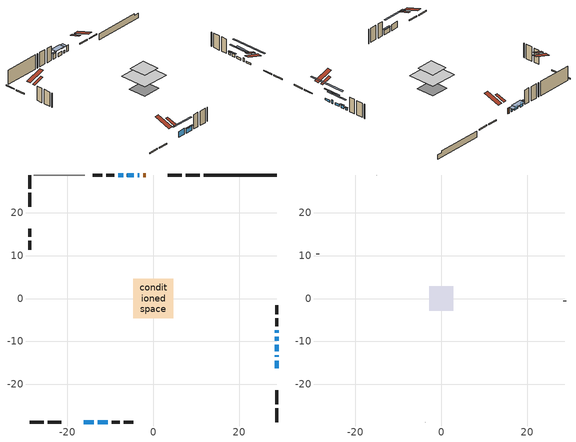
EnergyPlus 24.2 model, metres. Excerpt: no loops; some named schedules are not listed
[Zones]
conditioned space
 floor outside (Floor1 construction): -0.99,-0.99 -0.99,0.99 0.99,0.99 0.99,-0.99 z0.27
 floor adiabatic (AdiabaticFloorConstruction): -4.61,-4.61 -4.61,4.61 4.61,4.61 4.61,-4.61 z2.71
 floor foundation (Slab1 construction): -3.04,-3.04 -3.04,3.04 3.04,3.04 3.04,-3.04 z-1.83
 wall outside (RimJoist1 construction): 10.81,28.74 7.55,28.74 / -28.74,-28.74 -25.49,-28.74 / -28.74,28.74 -28.74,25.49 / 28.74,-28.74 28.74,-25.49 z0.27:0.57
 wall outside (RimJoist2 construction): 6.62,28.74 3.43,28.74 / -24.56,-28.74 -21.37,-28.74 / -28.74,24.56 -28.74,21.37 / 28.74,-24.56 28.74,-21.37 z0.27:0.57
 wall outside (AdiabaticWallConstruction 1): -1.71,28.74 -2.37,28.74 z0.27:2.3
 wall outside (AdiabaticWallConstruction): -3.3,28.74 -3.66,28.74 z0.27:1.19; 28.74,-16.23 28.74,-14.5 z0.27:0.86; 28.74,-13.57 28.74,-13.19 z0.27:1.41; 28.74,-12.26 28.74,-10.74 z0.27:0.98; -4.58,28.74 -6.11,28.74 z0.27:1.44; -16.23,-28.74 -13.81,-28.74 z0.27:2.3; 28.74,-9.81 28.74,-8.92 z0.27:1.24; 28.74,-7.99 28.74,-7.38 z0.27:1.09; -7.04,28.74 -8.17,28.74 z0.27:1.96; -12.88,-28.74 -10.54,-28.74 z0.27:1.79
 wall outside (Wall1 construction): -9.1,28.74 -10.9,28.74 / -9.62,-28.74 -7.82,-28.74 / -28.74,16.23 -28.74,14.43 / 28.74,-6.45 28.74,-4.65 z0.27:5.15
 wall outside (Wall2 construction): -11.83,28.74 -14.03,28.74 / -6.89,-28.74 -4.69,-28.74 / -28.74,13.5 -28.74,11.3 / 28.74,-3.72 28.74,-1.52 z0.27:5.15
 wall foundation (FoundationWall1 construction): 11.74,28.74,-1.83 11.74,28.74,0.27 27.04,28.74,0.27 27.04,28.74,-0.32 28.74,28.74,-0.32 28.74,28.74,-1.83
 wall adiabatic (Wall4 construction): -15.98,28.74 -27.81,28.74 z0.27:5.15
 window (WindowConstruction 8): -3.3,28.74 -3.66,28.74 z0.27:1.18
 window (WindowConstruction 9): 28.74,-16.23 28.74,-14.5 z0.27:0.86
 window (WindowConstruction): 28.74,-13.57 28.74,-13.19 z0.27:1.41
 window (WindowConstruction 1): 28.74,-12.26 28.74,-10.74 z0.27:0.98
 window (WindowConstruction 2): -4.58,28.74 -6.11,28.74 z0.27:1.44
 window (WindowConstruction 3): -16.23,-28.74 -13.81,-28.74 z0.27:2.3
 window (WindowConstruction 4): 28.74,-9.81 28.74,-8.92 z0.27:1.24
 window (WindowConstruction 5): 28.74,-7.99 28.74,-7.38 z0.27:1.08
 window (WindowConstruction 6): -7.04,28.74 -8.17,28.74 z0.27:1.96
 window (WindowConstruction 7): -12.88,-28.74 -10.55,-28.74 z0.27:1.79
 door (Door): -1.71,28.74 -2.37,28.74 z0.27:2.3
 ceiling adiabatic (AdiabaticFloorConstruction): 4.61,-4.61 4.61,4.61 -4.61,4.61 -4.61,-4.61 z2.71
 roof outside (Roof2 construction): -0.78,28.74,5.15 -0.78,25.35,6.28 0.11,25.35,6.28 0.11,28.74,5.15; -17.16,-28.74,5.15 -17.16,-25.35,6.28 -18.05,-25.35,6.28 -18.05,-28.74,5.15; -28.74,17.16,5.15 -25.35,17.16,6.28 -25.35,18.05,6.28 -28.74,18.05,5.15; 28.74,-17.16,5.15 25.35,-17.16,6.28 25.35,-18.05,6.28 28.74,-18.05,5.15
attic - vented
 floor to conditioned space (Floor2 construction Reversed): -2.84,-2.84 -2.84,2.84 2.84,2.84 2.84,-2.84 z5.15
 wall outside (Wall3 construction): -14.96,28.74 -15.05,28.74 / -3.76,-28.74 -3.67,-28.74 / -28.74,10.37 -28.74,10.28 / 28.74,-0.59 28.74,-0.51 z0.27:5.15
 roof outside (Roof1 construction): 1.04,28.74,5.15 1.04,23.21,6.99 2.5,23.21,6.99 2.5,28.74,5.15; -18.98,-28.74,5.15 -18.98,-23.21,6.99 -20.44,-23.21,6.99 -20.44,-28.74,5.15; -28.74,18.98,5.15 -23.21,18.98,6.99 -23.21,20.44,6.99 -28.74,20.44,5.15; 28.74,-18.98,5.15 23.21,-18.98,6.99 23.21,-20.44,6.99 28.74,-20.44,5.15
shading: -4.73,28.74 -2.23,28.74 -2.23,30.42 -4.73,30.42 z2.25; 28.74,-9.12 28.74,-21.61 29.15,-21.61 29.15,-9.12 z6.23; 28.74,-10.4 28.74,-16.36 29.15,-16.36 29.15,-10.4 z4.2; 28.74,-7.95 28.74,-15.05 29.15,-15.05 29.15,-7.95 z3.77; -7.18,28.74 -3.51,28.74 -3.51,30.42 -7.18,30.42 z2.51; -11.02,-28.74 -19.02,-28.74 -19.02,-29.15 -11.02,-29.15 z5.09; 28.74,-8.72 28.74,-10.01 29.15,-10.01 29.15,-8.72 z1.44; 28.74,-7.18 28.74,-8.19 29.15,-8.19 29.15,-7.18 z1.29; -8.37,28.74 -6.84,28.74 -6.84,29.15 -8.37,29.15 z2.16; -10.34,-28.74 -13.08,-28.74 -13.08,-29.15 -10.34,-29.15 z2
[Building]
Building 1: Terrain=Suburbs
[Site:Location]
Toronto Intl AP_ON: Latitude {deg}=43.68; Longitude {deg}=-79.63; Time Zone {hr}=-5; Elevation {m}=173; Keep Site Location Information=Yes
[Site:GroundTemperature:Shallow]
4.59119, 2.66285, 2.50842, 3.42352, 7.09712, 10.7536, 13.9236, 15.9317, 16.1023, 14.4691, 11.3799, 7.83558
[Site:WaterMainsTemperature]
Calculation Method=Schedule; Temperature Schedule=mains temperature schedule
[Material] Roughness=Rough; Thermal Absorptance=0.9
Name | Thickness {m} | Conductivity {W/m-K} | Density {kg/m3} | Specific Heat {J/kg-K} | Solar Absorptance | Visible Absorptance
asphalt or fiberglass shingles | 0.00635 | 0.162714 | 1121.4 | 1465.45 | 0.4 | 0.4
ceiling stud and cavity | 0.1397 | 0.079977 | 65.682 | 1177.47 | 0.7 | 0.7
concrete 4.0 in. | 0.1016 | 1.803125 | 2242.8 | 837.4 | 0.7 | 0.7
concrete 8.0 in. | 0.2032 | 1.803125 | 2242.8 | 837.4 | 0.7 | 0.7
door material | 0.04445 | 0.053851 | 512.64 | 1214.23 | 0.7 | 0.7
floor covering | 0.0127 | 9.015625 | 54.468 | 1339.84 | 0.6 | 0.6
floor covering 1 | 0.0127 | 0.0433444 | 54.468 | 1339.84 | 0.6 | 0.6
floor rigid ins; wall rigid ins | 0.512978 | 0.029427 | 32.04 | 1214.23 | 0.7 | 0.7
floor stud and cavity | 0.0889 | 0.223891 | 50.32683 | 1063.81 | 0.7 | 0.7
floor stud and cavity 1 | 0.1397 | 1.75129 | 37.0049 | 1207.88 | 0.7 | 0.7
furniture material conditioned space 1 | 0.1524 | 0.115458 | 640.8 | 1214.23 | 0.6 | 0.6
gypsum board | 0.0127 | 0.160291 | 801 | 837.4 | 0.6 | 0.6
gypsum board 1 | 0.0127 | 0.160291 | 801 | 837.4 | 0.7 | 0.7
osb sheathing 0.5 in. | 0.0127 | 0.115458 | 512.64 | 1214.23 | 0.7 | 0.7
osb sheathing 0.5 in. 1 | 0.0127 | 0.115458 | 512.64 | 1214.23 | 0.4 | 0.4
osb sheathing 0.75 in. | 0.01905 | 0.115458 | 512.64 | 1214.23 | 0.7 | 0.7
rim joist stud and cavity | 0.0508 | 0.153904 | 50.32683 | 1063.81 | 0.6 | 0.6
rim joist stud and cavity 1 | 0.0508 | 0.107068 | 50.32683 | 1063.81 | 0.6 | 0.6
roof stud and cavity | 0.2032 | 0.117781 | 78.34581 | 1123.46 | 0.7 | 0.7
wall stud and cavity | 0.1397 | 0.0834262 | 139.0536 | 1170.24 | 0.7 | 0.7
wall stud and cavity 1 | 0.1397 | 0.0908802 | 139.0536 | 1170.24 | 0.7 | 0.7
wall stud and cavity 2 | 0.0889 | 6.1454 | 50.32683 | 1063.81 | 0.6 | 0.6
wall stud and cavity 3 | 0.1397 | 0.0821695 | 139.0536 | 1170.24 | 0.7 | 0.7
wall stud and cavity 4 | 0.0889 | 0.380278 | 52.3479 | 1209.89 | 0.7 | 0.7
wall stud and cavity 5 | 0.0889 | 0.391764 | 83.0341 | 1211.67 | 0.7 | 0.7
wood siding | 0.0254 | 0.102417 | 544.68 | 1172.36 | 0.4 | 0.4
wood siding 1 | 0.00254 | 0.102417 | 544.68 | 1172.36 | 0.4 | 0.4
wood siding 2; wood siding 3; wood siding 4 | 0.0254 | 0.102417 | 544.68 | 1172.36 | 0.7 | 0.7
[WindowMaterial:SimpleGlazingSystem]
Name | U-Factor {W/m2-K} | Solar Heat Gain Coefficient
WindowMaterial | 2.65901 | 0.53
WindowMaterial 1 | 2.492642 | 0.6
WindowMaterial 2 | 2.42337 | 0.63
WindowMaterial 3 | 2.11449 | 0.63
WindowMaterial 4 | 2.49946 | 0.6
WindowMaterial 5 | 2.574973 | 0.56
WindowMaterial 6 | 2.4194 | 0.63
WindowMaterial 7 | 1.359881 | 0.33
WindowMaterial 8 | 1.632425 | 0.26
WindowMaterial 9 | 2.98492 | 0.6
[Construction]
AdiabaticFloorConstruction: floor stud and cavity 1, floor rigid ins, osb sheathing 0.75 in., floor covering 1
AdiabaticWallConstruction: wood siding 3, wall rigid ins, wall stud and cavity 4, gypsum board
AdiabaticWallConstruction 1: wood siding 4, wall rigid ins, wall stud and cavity 4, gypsum board
Door: door material
Floor1 construction: floor stud and cavity, floor covering
Floor2 construction Reversed: gypsum board, ceiling stud and cavity
FoundationWall1 construction: concrete 8.0 in., gypsum board 1
furniture construction conditioned space 1: furniture material conditioned space 1
PartitionWallConstruction: gypsum board, wall stud and cavity 5, gypsum board
RimJoist1 construction: wood siding 2, rim joist stud and cavity
RimJoist2 construction: wood siding 2, rim joist stud and cavity 1
Roof1 construction: asphalt or fiberglass shingles
Roof2 construction: asphalt or fiberglass shingles, osb sheathing 0.75 in., roof stud and cavity, gypsum board
Slab1 construction: concrete 4.0 in.
Wall1 construction: wood siding, osb sheathing 0.5 in., wall stud and cavity, gypsum board
Wall2 construction: wood siding, osb sheathing 0.5 in., wall stud and cavity 1, gypsum board
Wall3 construction: wood siding 1, wall stud and cavity 2
Wall4 construction: osb sheathing 0.5 in. 1, wall stud and cavity 3, gypsum board
WindowConstruction: WindowMaterial
WindowConstruction 1: WindowMaterial 1
WindowConstruction 2: WindowMaterial 2
WindowConstruction 3: WindowMaterial 3
WindowConstruction 4: WindowMaterial 4
WindowConstruction 5: WindowMaterial 5
WindowConstruction 6: WindowMaterial 6
WindowConstruction 7: WindowMaterial 7
WindowConstruction 8: WindowMaterial 8
WindowConstruction 9: WindowMaterial 9
[Zone] Multiplier=1; Part of Total Floor Area=Yes
Name | Volume {m3}
attic - vented | 9.67503
conditioned space | 318.3
[Space]
Name | Zone | Volume {m3}
attic - vented 1 | attic - vented | 9.67503
conditioned space 1 | conditioned space | 318.3
[ZoneInfiltration:EffectiveLeakageArea]
infil attic - vented 1: Zone or Space=attic - vented 1; Schedule=Always On Discrete; Effective Air Leakage Area {cm2}=1336.55; Stack Coefficient=0.000467435; Wind Coefficient=1.46077e-05
[ZoneMixing]
whole house fan mix: Zone or Space=attic - vented; Schedule=Always On Continuous; Design Flow Rate Calculation Method=Flow/Zone; Design Flow Rate {m3/s}=0; Source Zone or Space=conditioned space
[SurfaceProperty:ExposedFoundationPerimeter]
Slab1: Exposed Perimeter Calculation Method=TotalExposedPerimeter; Total Exposed Perimeter {m}=17.008
[InternalMass] Zone or ZoneList=conditioned space; Space or SpaceList=conditioned space 1
Name | Construction | Surface Area {m2}
furniture mass conditioned space 1 | furniture construction conditioned space 1 | 50.3799
partition wall mass | PartitionWallConstruction | 125.95
[Lights]
interior lighting: Zone or ZoneList or Space or SpaceList=conditioned space 1; Schedule=interior lighting schedule; Design Level Calculation Method=LightingLevel; Lighting Level {W}=343.2; Return Air Fraction=0; Fraction Radiant=0.6; Fraction Visible=0.2; Fraction Replaceable=1
[People]
occupants: Zone or ZoneList or Space or SpaceList=conditioned space 1; Number of People Schedule=occupants schedule; Number of People Calculation Method=People; Number of People=3; Fraction Radiant=0.314171; Sensible Heat Fraction=0.56303; Activity Level Schedule=occupants activity schedule; Carbon Dioxide Generation Rate {m3/s-W}=0; Enable ASHRAE 55 Comfort Warnings=No; Mean Radiant Temperature Calculation Type=EnclosureAveraged
[ElectricEquipment] Zone or ZoneList or Space or SpaceList=conditioned space 1; Design Level Calculation Method=EquipmentLevel
Name | Schedule | Design Level {W} | Fraction Latent | Fraction Radiant | Fraction Lost
clothes dryer | clothes dryer schedule | 140.772 | 0.015 | 0.081 | 0.85
clothes washer | clothes washer schedule | 32.1985 | 0.03 | 0.162 | 0.7
cooking range | cooking range schedule | 208.969 | 0.08 | 0.432 | 0.2
dishwasher | dishwasher schedule | 66.8632 | 0.3 | 0.18 | 0.4
fridge | fridge schedule | 72.9452 | 0 | 0.6 | 0
mech vent bath fan 0 | mech vent bath fan 0 schedule | 50.2 | 0 | 0 | 1
mech vent bath fan 1 | mech vent bath fan 1 schedule | 50.2 | 0 | 0 | 1
mech vent house fan | mech vent house fan schedule | 0 | 0 | 0 | 1
mech vent house fan cfis | mech vent house fan cfis schedule | 0 | 0 | 0 | 0
mech vent range fan 0 | mech vent range fan 0 schedule | 57 | 0 | 0 | 1
misc plug loads | misc plug loads schedule | 494.7 | 0.045 | 0.513 | 0.1
whole house fan | Always On Discrete | 0 | 0 | 0 | 1
[OtherEquipment] Zone or ZoneList or Space or SpaceList=conditioned space 1; Design Level Calculation Method=EquipmentLevel
Name | Fuel Type | Schedule | Design Level {W} | Fraction Latent | Fraction Radiant | Fraction Lost
clothes dryer 1 | Electricity | clothes dryer schedule | 0 | 0.015 | 0.081 | 0.85
cooking range 1 | Electricity | cooking range schedule | 0 | 0.08 | 0.432 | 0.2
general water use latent | None | general water use schedule | 59.3978 | 1 | 0 | 0
general water use sensible | None | general water use schedule | -58.539 | 0 | 0.6 | 0
mech vent house fan latent load | None | Always On Discrete | 0 | 1 | 0 | 0
mech vent house fan sensible load | None | Always On Discrete | 0 | 0 | 0 | 0
water heater energy adjustment1 | NaturalGas | Always On Discrete | 0.01 | 0 | 0 | 1
[ZoneInfiltration:DesignFlowRate] Zone or ZoneList or Space or SpaceList=conditioned space 1; Schedule=Always On Discrete; Design Flow Rate Calculation Method=Flow/Zone; Design Flow Rate {m3/s}=0
infil flow; natural vent flow; whole house fan flow
[Foundation:Kiva]
Foundation Kiva 1: Initial Indoor Air Temperature {C}=18; Wall Height Above Grade {m}=0.270022; Wall Depth Below Slab {m}=0.2032
[Foundation:Kiva:Settings]
Soil Conductivity {W/m-K}=0.849921; Soil Density {kg/m3}=1842.3; Soil Specific Heat {J/kg-K}=418.7; Ground Solar Absorptivity=0.9; Ground Thermal Absorptivity=0.9; Ground Surface Roughness {m}=0.03; Far-Field Width {m}=40; Deep-Ground Boundary Condition=ZeroFlux; Deep-Ground Depth {m}=40; Minimum Cell Dimension {m}=0.2; Maximum Cell Growth Coefficient=3; Simulation Timestep=Timestep
[Exterior:Lights]
exterior lighting: Schedule=exterior lighting schedule; Design Level {W}=75.6
[Schedule:Constant]
Name | Hourly Value
Always On Continuous; mech vent house fan schedule; mech vent house fan cfis schedule; Always On Discrete | 1
occupants activity schedule | 117.228
fridge schedule | 0
[Schedule:Week:Daily]
interior lighting schedule Week Rule - Jan1-Jan27: interior lighting schedule day, interior lighting schedule day, interior lighting schedule day, interior lighting schedule day, interior lighting schedule day, interior lighting schedule day, interior lighting schedule day, interior lighting schedule default day, interior lighting schedule default day, interior lighting schedule default day, interior lighting schedule default day, interior lighting schedule default day
interior lighting schedule Week Rule - Jan28-Feb3: interior lighting schedule day, interior lighting schedule day, interior lighting schedule day, interior lighting schedule day, interior lighting schedule day 1, interior lighting schedule day 1, interior lighting schedule day 1, interior lighting schedule default day, interior lighting schedule default day, interior lighting schedule default day, interior lighting schedule default day, interior lighting schedule default day
interior lighting schedule Week Rule - Feb4-Feb24: interior lighting schedule day 1, interior lighting schedule day 1, interior lighting schedule day 1, interior lighting schedule day 1, interior lighting schedule day 1, interior lighting schedule day 1, interior lighting schedule day 1, interior lighting schedule default day, interior lighting schedule default day, interior lighting schedule default day, interior lighting schedule default day, interior lighting schedule default day
interior lighting schedule Week Rule - Feb25-Mar3: interior lighting schedule day 1, interior lighting schedule day 1, interior lighting schedule day 1, interior lighting schedule day 1, interior lighting schedule day 2, interior lighting schedule day 2, interior lighting schedule day 2, interior lighting schedule default day, interior lighting schedule default day, interior lighting schedule default day, interior lighting schedule default day, interior lighting schedule default day
interior lighting schedule Week Rule - Mar4-Mar31: interior lighting schedule day 2, interior lighting schedule day 2, interior lighting schedule day 2, interior lighting schedule day 2, interior lighting schedule day 2, interior lighting schedule day 2, interior lighting schedule day 2, interior lighting schedule default day, interior lighting schedule default day, interior lighting schedule default day, interior lighting schedule default day, interior lighting schedule default day
interior lighting schedule Week Rule - Apr1-Apr28: interior lighting schedule day 3, interior lighting schedule day 3, interior lighting schedule day 3, interior lighting schedule day 3, interior lighting schedule day 3, interior lighting schedule day 3, interior lighting schedule day 3, interior lighting schedule default day, interior lighting schedule default day, interior lighting schedule default day, interior lighting schedule default day, interior lighting schedule default day
interior lighting schedule Week Rule - Apr29-May5: interior lighting schedule day 3, interior lighting schedule day 3, interior lighting schedule day 4, interior lighting schedule day 4, interior lighting schedule day 4, interior lighting schedule day 4, interior lighting schedule day 4, interior lighting schedule default day, interior lighting schedule default day, interior lighting schedule default day, interior lighting schedule default day, interior lighting schedule default day
interior lighting schedule Week Rule - May6-May26: interior lighting schedule day 4, interior lighting schedule day 4, interior lighting schedule day 4, interior lighting schedule day 4, interior lighting schedule day 4, interior lighting schedule day 4, interior lighting schedule day 4, interior lighting schedule default day, interior lighting schedule default day, interior lighting schedule default day, interior lighting schedule default day, interior lighting schedule default day
interior lighting schedule Week Rule - May27-Jun2: interior lighting schedule day 4, interior lighting schedule day 4, interior lighting schedule day 4, interior lighting schedule day 4, interior lighting schedule day 4, interior lighting schedule day 5, interior lighting schedule day 5, interior lighting schedule default day, interior lighting schedule default day, interior lighting schedule default day, interior lighting schedule default day, interior lighting schedule default day
interior lighting schedule Week Rule - Jun3-Jun30: interior lighting schedule day 5, interior lighting schedule day 5, interior lighting schedule day 5, interior lighting schedule day 5, interior lighting schedule day 5, interior lighting schedule day 5, interior lighting schedule day 5, interior lighting schedule default day, interior lighting schedule default day, interior lighting schedule default day, interior lighting schedule default day, interior lighting schedule default day
interior lighting schedule Week Rule - Jul1-Jul28: interior lighting schedule day 6, interior lighting schedule day 6, interior lighting schedule day 6, interior lighting schedule day 6, interior lighting schedule day 6, interior lighting schedule day 6, interior lighting schedule day 6, interior lighting schedule default day, interior lighting schedule default day, interior lighting schedule default day, interior lighting schedule default day, interior lighting schedule default day
interior lighting schedule Week Rule - Jul29-Aug4: interior lighting schedule day 6, interior lighting schedule day 6, interior lighting schedule day 6, interior lighting schedule day 7, interior lighting schedule day 7, interior lighting schedule day 7, interior lighting schedule day 7, interior lighting schedule default day, interior lighting schedule default day, interior lighting schedule default day, interior lighting schedule default day, interior lighting schedule default day
interior lighting schedule Week Rule - Aug5-Aug25: interior lighting schedule day 7, interior lighting schedule day 7, interior lighting schedule day 7, interior lighting schedule day 7, interior lighting schedule day 7, interior lighting schedule day 7, interior lighting schedule day 7, interior lighting schedule default day, interior lighting schedule default day, interior lighting schedule default day, interior lighting schedule default day, interior lighting schedule default day
interior lighting schedule Week Rule - Aug26-Sep1: interior lighting schedule day 7, interior lighting schedule day 7, interior lighting schedule day 7, interior lighting schedule day 7, interior lighting schedule day 7, interior lighting schedule day 7, interior lighting schedule day 8, interior lighting schedule default day, interior lighting schedule default day, interior lighting schedule default day, interior lighting schedule default day, interior lighting schedule default day
interior lighting schedule Week Rule - Sep2-Sep29: interior lighting schedule day 8, interior lighting schedule day 8, interior lighting schedule day 8, interior lighting schedule day 8, interior lighting schedule day 8, interior lighting schedule day 8, interior lighting schedule day 8, interior lighting schedule default day, interior lighting schedule default day, interior lighting schedule default day, interior lighting schedule default day, interior lighting schedule default day
interior lighting schedule Week Rule - Sep30-Oct6: interior lighting schedule day 8, interior lighting schedule day 9, interior lighting schedule day 9, interior lighting schedule day 9, interior lighting schedule day 9, interior lighting schedule day 9, interior lighting schedule day 9, interior lighting schedule default day, interior lighting schedule default day, interior lighting schedule default day, interior lighting schedule default day, interior lighting schedule default day
interior lighting schedule Week Rule - Oct7-Oct27: interior lighting schedule day 9, interior lighting schedule day 9, interior lighting schedule day 9, interior lighting schedule day 9, interior lighting schedule day 9, interior lighting schedule day 9, interior lighting schedule day 9, interior lighting schedule default day, interior lighting schedule default day, interior lighting schedule default day, interior lighting schedule default day, interior lighting schedule default day
interior lighting schedule Week Rule - Oct28-Nov3: interior lighting schedule day 9, interior lighting schedule day 9, interior lighting schedule day 9, interior lighting schedule day 9, interior lighting schedule day 10, interior lighting schedule day 10, interior lighting schedule day 10, interior lighting schedule default day, interior lighting schedule default day, interior lighting schedule default day, interior lighting schedule default day, interior lighting schedule default day
interior lighting schedule Week Rule - Nov4-Nov24: interior lighting schedule day 10, interior lighting schedule day 10, interior lighting schedule day 10, interior lighting schedule day 10, interior lighting schedule day 10, interior lighting schedule day 10, interior lighting schedule day 10, interior lighting schedule default day, interior lighting schedule default day, interior lighting schedule default day, interior lighting schedule default day, interior lighting schedule default day
interior lighting schedule Week Rule - Nov25-Dec1: interior lighting schedule day 10, interior lighting schedule day 10, interior lighting schedule day 10, interior lighting schedule day 10, interior lighting schedule day 10, interior lighting schedule day 10, interior lighting schedule day 11, interior lighting schedule default day, interior lighting schedule default day, interior lighting schedule default day, interior lighting schedule default day, interior lighting schedule default day
interior lighting schedule Week Rule - Dec2-Dec31: interior lighting schedule day 11, interior lighting schedule day 11, interior lighting schedule day 11, interior lighting schedule day 11, interior lighting schedule day 11, interior lighting schedule day 11, interior lighting schedule day 11, interior lighting schedule default day, interior lighting schedule default day, interior lighting schedule default day, interior lighting schedule default day, interior lighting schedule default day
occupants schedule Week Rule - Jan1-Dec31: occupants schedule day, occupants schedule day, occupants schedule day, occupants schedule day, occupants schedule day, occupants schedule day, occupants schedule day, occupants schedule default day, occupants schedule default day, occupants schedule default day, occupants schedule default day, occupants schedule default day
clothes dryer schedule Week Rule - Jan1-Dec31: clothes dryer schedule day, clothes dryer schedule day, clothes dryer schedule day, clothes dryer schedule day, clothes dryer schedule day, clothes dryer schedule day, clothes dryer schedule day, clothes dryer schedule default day, clothes dryer schedule default day, clothes dryer schedule default day, clothes dryer schedule default day, clothes dryer schedule default day
clothes washer schedule Week Rule - Jan1-Dec31: clothes washer schedule day, clothes washer schedule day, clothes washer schedule day, clothes washer schedule day, clothes washer schedule day, clothes washer schedule day, clothes washer schedule day, clothes washer schedule default day, clothes washer schedule default day, clothes washer schedule default day, clothes washer schedule default day, clothes washer schedule default day
cooking range schedule Week Rule - Jan1-Dec31: cooking range schedule day, cooking range schedule day, cooking range schedule day, cooking range schedule day, cooking range schedule day, cooking range schedule day, cooking range schedule day, cooking range schedule default day, cooking range schedule default day, cooking range schedule default day, cooking range schedule default day, cooking range schedule default day
dishwasher schedule Week Rule - Jan1-Dec31: dishwasher schedule day, dishwasher schedule day, dishwasher schedule day, dishwasher schedule day, dishwasher schedule day, dishwasher schedule day, dishwasher schedule day, dishwasher schedule default day, dishwasher schedule default day, dishwasher schedule default day, dishwasher schedule default day, dishwasher schedule default day
mech vent bath fan 0 schedule Week Rule - Jan1-Dec31: mech vent bath fan 0 schedule day, mech vent bath fan 0 schedule day, mech vent bath fan 0 schedule day, mech vent bath fan 0 schedule day, mech vent bath fan 0 schedule day, mech vent bath fan 0 schedule day, mech vent bath fan 0 schedule day, mech vent bath fan 0 schedule default day, mech vent bath fan 0 schedule default day, mech vent bath fan 0 schedule default day, mech vent bath fan 0 schedule default day, mech vent bath fan 0 schedule default day
mech vent bath fan 1 schedule Week Rule - Jan1-Dec31: mech vent bath fan 1 schedule day, mech vent bath fan 1 schedule day, mech vent bath fan 1 schedule day, mech vent bath fan 1 schedule day, mech vent bath fan 1 schedule day, mech vent bath fan 1 schedule day, mech vent bath fan 1 schedule day, mech vent bath fan 1 schedule default day, mech vent bath fan 1 schedule default day, mech vent bath fan 1 schedule default day, mech vent bath fan 1 schedule default day, mech vent bath fan 1 schedule default day
mech vent range fan 0 schedule Week Rule - Jan1-Dec31: mech vent range fan 0 schedule day, mech vent range fan 0 schedule day, mech vent range fan 0 schedule day, mech vent range fan 0 schedule day, mech vent range fan 0 schedule day, mech vent range fan 0 schedule day, mech vent range fan 0 schedule day, mech vent range fan 0 schedule default day, mech vent range fan 0 schedule default day, mech vent range fan 0 schedule default day, mech vent range fan 0 schedule default day, mech vent range fan 0 schedule default day
misc plug loads schedule Week Rule - Jan1-Dec31: misc plug loads schedule day, misc plug loads schedule day, misc plug loads schedule day, misc plug loads schedule day, misc plug loads schedule day, misc plug loads schedule day, misc plug loads schedule day, misc plug loads schedule default day, misc plug loads schedule default day, misc plug loads schedule default day, misc plug loads schedule default day, misc plug loads schedule default day
general water use schedule Week Rule - Jan1-Dec31: general water use schedule day, general water use schedule day, general water use schedule day, general water use schedule day, general water use schedule day, general water use schedule day, general water use schedule day, general water use schedule default day, general water use schedule default day, general water use schedule default day, general water use schedule default day, general water use schedule default day
exterior lighting schedule Week Rule - Jan1-Jan27: exterior lighting schedule day, exterior lighting schedule day, exterior lighting schedule day, exterior lighting schedule day, exterior lighting schedule day, exterior lighting schedule day, exterior lighting schedule day, exterior lighting schedule default day, exterior lighting schedule default day, exterior lighting schedule default day, exterior lighting schedule default day, exterior lighting schedule default day
exterior lighting schedule Week Rule - Jan28-Feb3: exterior lighting schedule day, exterior lighting schedule day, exterior lighting schedule day, exterior lighting schedule day, exterior lighting schedule day 1, exterior lighting schedule day 1, exterior lighting schedule day 1, exterior lighting schedule default day, exterior lighting schedule default day, exterior lighting schedule default day, exterior lighting schedule default day, exterior lighting schedule default day
exterior lighting schedule Week Rule - Feb4-Feb24: exterior lighting schedule day 1, exterior lighting schedule day 1, exterior lighting schedule day 1, exterior lighting schedule day 1, exterior lighting schedule day 1, exterior lighting schedule day 1, exterior lighting schedule day 1, exterior lighting schedule default day, exterior lighting schedule default day, exterior lighting schedule default day, exterior lighting schedule default day, exterior lighting schedule default day
exterior lighting schedule Week Rule - Feb25-Mar3: exterior lighting schedule day 1, exterior lighting schedule day 1, exterior lighting schedule day 1, exterior lighting schedule day 1, exterior lighting schedule day 2, exterior lighting schedule day 2, exterior lighting schedule day 2, exterior lighting schedule default day, exterior lighting schedule default day, exterior lighting schedule default day, exterior lighting schedule default day, exterior lighting schedule default day
exterior lighting schedule Week Rule - Mar4-Mar31: exterior lighting schedule day 2, exterior lighting schedule day 2, exterior lighting schedule day 2, exterior lighting schedule day 2, exterior lighting schedule day 2, exterior lighting schedule day 2, exterior lighting schedule day 2, exterior lighting schedule default day, exterior lighting schedule default day, exterior lighting schedule default day, exterior lighting schedule default day, exterior lighting schedule default day
exterior lighting schedule Week Rule - Apr1-Apr28: exterior lighting schedule day 3, exterior lighting schedule day 3, exterior lighting schedule day 3, exterior lighting schedule day 3, exterior lighting schedule day 3, exterior lighting schedule day 3, exterior lighting schedule day 3, exterior lighting schedule default day, exterior lighting schedule default day, exterior lighting schedule default day, exterior lighting schedule default day, exterior lighting schedule default day
exterior lighting schedule Week Rule - Apr29-May5: exterior lighting schedule day 3, exterior lighting schedule day 3, exterior lighting schedule day 4, exterior lighting schedule day 4, exterior lighting schedule day 4, exterior lighting schedule day 4, exterior lighting schedule day 4, exterior lighting schedule default day, exterior lighting schedule default day, exterior lighting schedule default day, exterior lighting schedule default day, exterior lighting schedule default day
exterior lighting schedule Week Rule - May6-May26: exterior lighting schedule day 4, exterior lighting schedule day 4, exterior lighting schedule day 4, exterior lighting schedule day 4, exterior lighting schedule day 4, exterior lighting schedule day 4, exterior lighting schedule day 4, exterior lighting schedule default day, exterior lighting schedule default day, exterior lighting schedule default day, exterior lighting schedule default day, exterior lighting schedule default day
exterior lighting schedule Week Rule - May27-Jun2: exterior lighting schedule day 4, exterior lighting schedule day 4, exterior lighting schedule day 4, exterior lighting schedule day 4, exterior lighting schedule day 4, exterior lighting schedule day 5, exterior lighting schedule day 5, exterior lighting schedule default day, exterior lighting schedule default day, exterior lighting schedule default day, exterior lighting schedule default day, exterior lighting schedule default day
exterior lighting schedule Week Rule - Jun3-Jun30: exterior lighting schedule day 5, exterior lighting schedule day 5, exterior lighting schedule day 5, exterior lighting schedule day 5, exterior lighting schedule day 5, exterior lighting schedule day 5, exterior lighting schedule day 5, exterior lighting schedule default day, exterior lighting schedule default day, exterior lighting schedule default day, exterior lighting schedule default day, exterior lighting schedule default day
exterior lighting schedule Week Rule - Jul1-Jul28: exterior lighting schedule day 6, exterior lighting schedule day 6, exterior lighting schedule day 6, exterior lighting schedule day 6, exterior lighting schedule day 6, exterior lighting schedule day 6, exterior lighting schedule day 6, exterior lighting schedule default day, exterior lighting schedule default day, exterior lighting schedule default day, exterior lighting schedule default day, exterior lighting schedule default day
exterior lighting schedule Week Rule - Jul29-Aug4: exterior lighting schedule day 6, exterior lighting schedule day 6, exterior lighting schedule day 6, exterior lighting schedule day 7, exterior lighting schedule day 7, exterior lighting schedule day 7, exterior lighting schedule day 7, exterior lighting schedule default day, exterior lighting schedule default day, exterior lighting schedule default day, exterior lighting schedule default day, exterior lighting schedule default day
exterior lighting schedule Week Rule - Aug5-Aug25: exterior lighting schedule day 7, exterior lighting schedule day 7, exterior lighting schedule day 7, exterior lighting schedule day 7, exterior lighting schedule day 7, exterior lighting schedule day 7, exterior lighting schedule day 7, exterior lighting schedule default day, exterior lighting schedule default day, exterior lighting schedule default day, exterior lighting schedule default day, exterior lighting schedule default day
exterior lighting schedule Week Rule - Aug26-Sep1: exterior lighting schedule day 7, exterior lighting schedule day 7, exterior lighting schedule day 7, exterior lighting schedule day 7, exterior lighting schedule day 7, exterior lighting schedule day 7, exterior lighting schedule day 8, exterior lighting schedule default day, exterior lighting schedule default day, exterior lighting schedule default day, exterior lighting schedule default day, exterior lighting schedule default day
exterior lighting schedule Week Rule - Sep2-Sep29: exterior lighting schedule day 8, exterior lighting schedule day 8, exterior lighting schedule day 8, exterior lighting schedule day 8, exterior lighting schedule day 8, exterior lighting schedule day 8, exterior lighting schedule day 8, exterior lighting schedule default day, exterior lighting schedule default day, exterior lighting schedule default day, exterior lighting schedule default day, exterior lighting schedule default day
exterior lighting schedule Week Rule - Sep30-Oct6: exterior lighting schedule day 8, exterior lighting schedule day 9, exterior lighting schedule day 9, exterior lighting schedule day 9, exterior lighting schedule day 9, exterior lighting schedule day 9, exterior lighting schedule day 9, exterior lighting schedule default day, exterior lighting schedule default day, exterior lighting schedule default day, exterior lighting schedule default day, exterior lighting schedule default day
[Schedule:Year]
interior lighting schedule: interior lighting schedule Week Rule - Jan1-Jan27, 1, 1, 1, 27, interior lighting schedule Week Rule - Jan28-Feb3, 1, 28, 2, 3, interior lighting schedule Week Rule - Feb4-Feb24, 2, 4, 2, 24, interior lighting schedule Week Rule - Feb25-Mar3, 2, 25, 3, 3, interior lighting schedule Week Rule - Mar4-Mar31, 3, 4, 3, 31, interior lighting schedule Week Rule - Apr1-Apr28, 4, 1, 4, 28, interior lighting schedule Week Rule - Apr29-May5, 4, 29, 5, 5, interior lighting schedule Week Rule - May6-May26, 5, 6, 5, 26, interior lighting schedule Week Rule - May27-Jun2, 5, 27, 6, 2, interior lighting schedule Week Rule - Jun3-Jun30, 6, 3, 6, 30, interior lighting schedule Week Rule - Jul1-Jul28, 7, 1, 7, 28, interior lighting schedule Week Rule - Jul29-Aug4, 7, 29, 8, 4, interior lighting schedule Week Rule - Aug5-Aug25, 8, 5, 8, 25, interior lighting schedule Week Rule - Aug26-Sep1, 8, 26, 9, 1, interior lighting schedule Week Rule - Sep2-Sep29, 9, 2, 9, 29, interior lighting schedule Week Rule - Sep30-Oct6, 9, 30, 10, 6, interior lighting schedule Week Rule - Oct7-Oct27, 10, 7, 10, 27, interior lighting schedule Week Rule - Oct28-Nov3, 10, 28, 11, 3, interior lighting schedule Week Rule - Nov4-Nov24, 11, 4, 11, 24, interior lighting schedule Week Rule - Nov25-Dec1, 11, 25, 12, 1, interior lighting schedule Week Rule - Dec2-Dec31, 12, 2, 12, 31
occupants schedule: occupants schedule Week Rule - Jan1-Dec31, 1, 1, 12, 31
clothes dryer schedule: clothes dryer schedule Week Rule - Jan1-Dec31, 1, 1, 12, 31
clothes washer schedule: clothes washer schedule Week Rule - Jan1-Dec31, 1, 1, 12, 31
cooking range schedule: cooking range schedule Week Rule - Jan1-Dec31, 1, 1, 12, 31
dishwasher schedule: dishwasher schedule Week Rule - Jan1-Dec31, 1, 1, 12, 31
mech vent bath fan 0 schedule: mech vent bath fan 0 schedule Week Rule - Jan1-Dec31, 1, 1, 12, 31
mech vent bath fan 1 schedule: mech vent bath fan 1 schedule Week Rule - Jan1-Dec31, 1, 1, 12, 31
mech vent range fan 0 schedule: mech vent range fan 0 schedule Week Rule - Jan1-Dec31, 1, 1, 12, 31
misc plug loads schedule: misc plug loads schedule Week Rule - Jan1-Dec31, 1, 1, 12, 31
general water use schedule: general water use schedule Week Rule - Jan1-Dec31, 1, 1, 12, 31
exterior lighting schedule: exterior lighting schedule Week Rule - Jan1-Jan27, 1, 1, 1, 27, exterior lighting schedule Week Rule - Jan28-Feb3, 1, 28, 2, 3, exterior lighting schedule Week Rule - Feb4-Feb24, 2, 4, 2, 24, exterior lighting schedule Week Rule - Feb25-Mar3, 2, 25, 3, 3, exterior lighting schedule Week Rule - Mar4-Mar31, 3, 4, 3, 31, exterior lighting schedule Week Rule - Apr1-Apr28, 4, 1, 4, 28, exterior lighting schedule Week Rule - Apr29-May5, 4, 29, 5, 5, exterior lighting schedule Week Rule - May6-May26, 5, 6, 5, 26, exterior lighting schedule Week Rule - May27-Jun2, 5, 27, 6, 2, exterior lighting schedule Week Rule - Jun3-Jun30, 6, 3, 6, 30, exterior lighting schedule Week Rule - Jul1-Jul28, 7, 1, 7, 28, exterior lighting schedule Week Rule - Jul29-Aug4, 7, 29, 8, 4, exterior lighting schedule Week Rule - Aug5-Aug25, 8, 5, 8, 25, exterior lighting schedule Week Rule - Aug26-Sep1, 8, 26, 9, 1, exterior lighting schedule Week Rule - Sep2-Sep29, 9, 2, 9, 29, exterior lighting schedule Week Rule - Sep30-Oct6, 9, 30, 10, 6, exterior lighting schedule Week Rule - Oct7-Oct27, 10, 7, 10, 27, exterior lighting schedule Week Rule - Oct28-Nov3, 10, 28, 11, 3, exterior lighting schedule Week Rule - Nov4-Nov24, 11, 4, 11, 24, exterior lighting schedule Week Rule - Nov25-Dec1, 11, 25, 12, 1, exterior lighting schedule Week Rule - Dec2-Dec31, 12, 2, 12, 31
[Schedule:Compact]
mains temperature schedule: Through: 01/01, For: AllDays, Until: 24:00, 8.43722, Through: 01/02, For: AllDays, Until: 24:00, 8.37111, Through: 01/03, For: AllDays, Until: 24:00, 8.30611, Through: 01/04, For: AllDays, Until: 24:00, 8.24222, Through: 01/05, For: AllDays, Until: 24:00, 8.17944, Through: 01/06, For: AllDays, Until: 24:00, 8.11833, Through: 01/07, For: AllDays, Until: 24:00, 8.05833, Through: 01/08, For: AllDays, Until: 24:00, 7.99944, Through: 01/09, For: AllDays, Until: 24:00, 7.94222, Through: 01/10, For: AllDays, Until: 24:00, 7.88611, Through: 01/11, For: AllDays, Until: 24:00, 7.83167, Through: 01/12, For: AllDays, Until: 24:00, 7.77833, Through: 01/13, For: AllDays, Until: 24:00, 7.72611, Through: 01/14, For: AllDays, Until: 24:00, 7.67556, Through: 01/15, For: AllDays, Until: 24:00, 7.62667, Through: 01/16, For: AllDays, Until: 24:00, 7.57889, Through: 01/17, For: AllDays, Until: 24:00, 7.53278, Through: 01/18, For: AllDays, Until: 24:00, 7.48778, Through: 01/19, For: AllDays, Until: 24:00, 7.44444, Through: 01/20, For: AllDays, Until: 24:00, 7.40278, Through: 01/21, For: AllDays, Until: 24:00, 7.36278, Through: 01/22, For: AllDays, Until: 24:00, 7.32389, Through: 01/23, For: AllDays, Until: 24:00, 7.28667, Through: 01/24, For: AllDays, Until: 24:00, 7.25056, Through: 01/25, For: AllDays, Until: 24:00, 7.21667, Through: 01/26, For: AllDays, Until: 24:00, 7.18389, Through: 01/27, For: AllDays, Until: 24:00, 7.15278, Through: 01/28, For: AllDays, Until: 24:00, 7.12333, Through: 01/29, For: AllDays, Until: 24:00, 7.09556, Through: 01/30, For: AllDays, Until: 24:00, 7.06944, Through: 01/31, For: AllDays, Until: 24:00, 7.04444, Through: 02/01, For: AllDays, Until: 24:00, 7.02167, Through: 02/02, For: AllDays, Until: 24:00, 7, Through: 02/03, For: AllDays, Until: 24:00, 6.98, Through: 02/04, For: AllDays, Until: 24:00, 6.96222, Through: 02/05, For: AllDays, Until: 24:00, 6.94556, Through: 02/06, For: AllDays, Until: 24:00, 6.93056, Through: 02/07, For: AllDays, Until: 24:00, 6.91722, Through: 02/08, For: AllDays, Until: 24:00, 6.90556, Through: 02/09, For: AllDays, Until: 24:00, 6.89556, Through: 02/10, For: AllDays, Until: 24:00, 6.88722, Through: 02/11, For: AllDays, Until: 24:00, 6.88056, Through: 02/12, For: AllDays, Until: 24:00, 6.875, Through: 02/13, For: AllDays, Until: 24:00, 6.87167, Through: 02/14, For: AllDays, Until: 24:00, 6.87, Through: 02/15, For: AllDays, Until: 24:00, 6.87, Through: 02/16, For: AllDays, Until: 24:00, 6.87167, Through: 02/17, For: AllDays, Until: 24:00, 6.875, Through: 02/18, For: AllDays, Until: 24:00, 6.88, Through: 02/19, For: AllDays, Until: 24:00, 6.88611, Through: 02/20, For: AllDays, Until: 24:00, 6.89444, Through: 02/21, For: AllDays, Until: 24:00, 6.90444, Through: 02/22, For: AllDays, Until: 24:00, 6.91611, Through: 02/23, For: AllDays, Until: 24:00, 6.92889, Through: 02/24, For: AllDays, Until: 24:00, 6.94389, Through: 02/25, For: AllDays, Until: 24:00, 6.96056, Through: 02/26, For: AllDays, Until: 24:00, 6.97833, Through: 02/27, For: AllDays, Until: 24:00, 6.99833, Through: 02/28, For: AllDays, Until: 24:00, 7.01944, Through: 03/01, For: AllDays, Until: 24:00, 7.04222, Through: 03/02, For: AllDays, Until: 24:00, 7.06667, Through: 03/03, For: AllDays, Until: 24:00, 7.09278, Through: 03/04, For: AllDays, Until: 24:00, 7.12056, Through: 03/05, For: AllDays, Until: 24:00, 7.15, Through: 03/06, For: AllDays, Until: 24:00, 7.18111, Through: 03/07, For: AllDays, Until: 24:00, 7.21333, Through: 03/08, For: AllDays, Until: 24:00, 7.24722, Through: 03/09, For: AllDays, Until: 24:00, 7.28278, Through: 03/10, For: AllDays, Until: 24:00, 7.32, Through: 03/11, For: AllDays, Until: 24:00, 7.35889, Through: 03/12, For: AllDays, Until: 24:00, 7.39889, Through: 03/13, For: AllDays, Until: 24:00, 7.44056, Through: 03/14, For: AllDays, Until: 24:00, 7.48389, Through: 03/15, For: AllDays, Until: 24:00, 7.52833, Through: 03/16, For: AllDays, Until: 24:00, 7.57444, Through: 03/17, For: AllDays, Until: 24:00, 7.62222, Through: 03/18, For: AllDays, Until: 24:00, 7.67111, Through: 03/19, For: AllDays, Until: 24:00, 7.72111, Through: 03/20, For: AllDays, Until: 24:00, 7.77333, Through: 03/21, For: AllDays, Until: 24:00, 7.82611, Through: 03/22, For: AllDays, Until: 24:00, 7.88111, Through: 03/23, For: AllDays, Until: 24:00, 7.93667, Through: 03/24, For: AllDays, Until: 24:00, 7.99389, Through: 03/25, For: AllDays, Until: 24:00, 8.05278, Through: 03/26, For: AllDays, Until: 24:00, 8.11278, Through: 03/27, For: AllDays, Until: 24:00, 8.17389, Through: 03/28, For: AllDays, Until: 24:00, 8.23611, Through: 03/29, For: AllDays, Until: 24:00, 8.3, Through: 03/30, For: AllDays, Until: 24:00, 8.365, Through: 03/31, For: AllDays, Until: 24:00, 8.43111, Through: 04/01, For: AllDays, Until: 24:00, 8.49833, Through: 04/02, For: AllDays, Until: 24:00, 8.56722, Through: 04/03, For: AllDays, Until: 24:00, 8.63667, Through: 04/04, For: AllDays, Until: 24:00, 8.70778, Through: 04/05, For: AllDays, Until: 24:00, 8.77944, Through: 04/06, For: AllDays, Until: 24:00, 8.85278, Through: 04/07, For: AllDays, Until: 24:00, 8.92667, Through: 04/08, For: AllDays, Until: 24:00, 9.00222, Through: 04/09, For: AllDays, Until: 24:00, 9.07833, Through: 04/10, For: AllDays, Until: 24:00, 9.15556, Through: 04/11, For: AllDays, Until: 24:00, 9.23389, Through: 04/12, For: AllDays, Until: 24:00, 9.31278, Through: 04/13, For: AllDays, Until: 24:00, 9.39278, Through: 04/14, For: AllDays, Until: 24:00, 9.47389, Through: 04/15, For: AllDays, Until: 24:00, 9.55611, Through: 04/16, For: AllDays, Until: 24:00, 9.63833, Through: 04/17, For: AllDays, Until: 24:00, 9.72222, Through: 04/18, For: AllDays, Until: 24:00, 9.80667, Through: 04/19, For: AllDays, Until: 24:00, 9.89167, Through: 04/20, For: AllDays, Until: 24:00, 9.97778, Through: 04/21, For: AllDays, Until: 24:00, 10.0644, Through: 04/22, For: AllDays, Until: 24:00, 10.1517, Through: 04/23, For: AllDays, Until: 24:00, 10.24, Through: 04/24, For: AllDays, Until: 24:00, 10.3289, Through: 04/25, For: AllDays, Until: 24:00, 10.4183, Through: 04/26, For: AllDays, Until: 24:00, 10.5083, Through: 04/27, For: AllDays, Until: 24:00, 10.5989, Through: 04/28, For: AllDays, Until: 24:00, 10.69, Through: 04/29, For: AllDays, Until: 24:00, 10.7817, Through: 04/30, For: AllDays, Until: 24:00, 10.8739, Through: 05/01, For: AllDays, Until: 24:00, 10.9667, Through: 05/02, For: AllDays, Until: 24:00, 11.0594, Through: 05/03, For: AllDays, Until: 24:00, 11.1533, Through: 05/04, For: AllDays, Until: 24:00, 11.2472, Through: 05/05, For: AllDays, Until: 24:00, 11.3411, Through: 05/06, For: AllDays, Until: 24:00, 11.4361, Through: 05/07, For: AllDays, Until: 24:00, 11.5306, Through: 05/08, For: AllDays, Until: 24:00, 11.6261, Through: 05/09, For: AllDays, Until: 24:00, 11.7217, Through: 05/10, For: AllDays, Until: 24:00, 11.8172, Through: 05/11, For: AllDays, Until: 24:00, 11.9128, Through: 05/12, For: AllDays, Until: 24:00, 12.0089, Through: 05/13, For: AllDays, Until: 24:00, 12.105, Through: 05/14, For: AllDays, Until: 24:00, 12.2017, Through: 05/15, For: AllDays, Until: 24:00, 12.2978, Through: 05/16, For: AllDays, Until: 24:00, 12.3944, Through: 05/17, For: AllDays, Until: 24:00, 12.4906, Through: 05/18, For: AllDays, Until: 24:00, 12.5872, Through: 05/19, For: AllDays, Until: 24:00, 12.6833, Through: 05/20, For: AllDays, Until: 24:00, 12.78, Through: 05/21, For: AllDays, Until: 24:00, 12.8761, Through: 05/22, For: AllDays, Until: 24:00, 12.9722, Through: 05/23, For: AllDays, Until: 24:00, 13.0683, Through: 05/24, For: AllDays, Until: 24:00, 13.1639, Through: 05/25, For: AllDays, Until: 24:00, 13.2594, Through: 05/26, For: AllDays, Until: 24:00, 13.355, Through: 05/27, For: AllDays, Until: 24:00, 13.45, Through: 05/28, For: AllDays, Until: 24:00, 13.545, Through: 05/29, For: AllDays, Until: 24:00, 13.6394, Through: 05/30, For: AllDays, Until: 24:00, 13.7333, Through: 05/31, For: AllDays, Until: 24:00, 13.8272, Through: 06/01, For: AllDays, Until: 24:00, 13.9206, Through: 06/02, For: AllDays, Until: 24:00, 14.0139, Through: 06/03, For: AllDays, Until: 24:00, 14.1061, Through: 06/04, For: AllDays, Until: 24:00, 14.1983, Through: 06/05, For: AllDays, Until: 24:00, 14.2894, Through: 06/06, For: AllDays, Until: 24:00, 14.3806, Through: 06/07, For: AllDays, Until: 24:00, 14.4711, Through: 06/08, For: AllDays, Until: 24:00, 14.5606, Through: 06/09, For: AllDays, Until: 24:00, 14.65, Through: 06/10, For: AllDays, Until: 24:00, 14.7383, Through: 06/11, For: AllDays, Until: 24:00, 14.8267, Through: 06/12, For: AllDays, Until: 24:00, 14.9133, Through: 06/13, For: AllDays, Until: 24:00, 15, Through: 06/14, For: AllDays, Until: 24:00, 15.0856, Through: 06/15, For: AllDays, Until: 24:00, 15.1706, Through: 06/16, For: AllDays, Until: 24:00, 15.255, Through: 06/17, For: AllDays, Until: 24:00, 15.3383, Through: 06/18, For: AllDays, Until: 24:00, 15.4206, Through: 06/19, For: AllDays, Until: 24:00, 15.5022, Through: 06/20, For: AllDays, Until: 24:00, 15.5828, Through: 06/21, For: AllDays, Until: 24:00, 15.6628, Through: 06/22, For: AllDays, Until: 24:00, 15.7417, Through: 06/23, For: AllDays, Until: 24:00, 15.8194, Through: 06/24, For: AllDays, Until: 24:00, 15.8961, Through: 06/25, For: AllDays, Until: 24:00, 15.9722, Through: 06/26, For: AllDays, Until: 24:00, 16.0467, Through: 06/27, For: AllDays, Until: 24:00, 16.1206, Through: 06/28, For: AllDays, Until: 24:00, 16.1933, Through: 06/29, For: AllDays, Until: 24:00, 16.265, Through: 06/30, For: AllDays, Until: 24:00, 16.3356, Through: 07/01, For: AllDays, Until: 24:00, 16.4044, Through: 07/02, For: AllDays, Until: 24:00, 16.4728, Through: 07/03, For: AllDays, Until: 24:00, 16.54, Through: 07/04, For: AllDays, Until: 24:00, 16.6056, Through: 07/05, For: AllDays, Until: 24:00, 16.67, Through: 07/06, For: AllDays, Until: 24:00, 16.7333, Through: 07/07, For: AllDays, Until: 24:00, 16.7956, Through: 07/08, For: AllDays, Until: 24:00, 16.8561, Through: 07/09, For: AllDays, Until: 24:00, 16.9156, Through: 07/10, For: AllDays, Until: 24:00, 16.9739, Through: 07/11, For: AllDays, Until: 24:00, 17.0306, Through: 07/12, For: AllDays, Until: 24:00, 17.0861, Through: 07/13, For: AllDays, Until: 24:00, 17.14, Through: 07/14, For: AllDays, Until: 24:00, 17.1928, Through: 07/15, For: AllDays, Until: 24:00, 17.2439, Through: 07/16, For: AllDays, Until: 24:00, 17.2939, Through: 07/17, For: AllDays, Until: 24:00, 17.3422, Through: 07/18, For: AllDays, Until: 24:00, 17.3894, Through: 07/19, For: AllDays, Until: 24:00, 17.435, Through: 07/20, For: AllDays, Until: 24:00, 17.4794, Through: 07/21, For: AllDays, Until: 24:00, 17.5217, Through: 07/22, For: AllDays, Until: 24:00, 17.5628, Through: 07/23, For: AllDays, Until: 24:00, 17.6028, Through: 07/24, For: AllDays, Until: 24:00, 17.6406, Through: 07/25, For: AllDays, Until: 24:00, 17.6772, Through: 07/26, For: AllDays, Until: 24:00, 17.7122, Through: 07/27, For: AllDays, Until: 24:00, 17.7456, Through: 07/28, For: AllDays, Until: 24:00, 17.7778, Through: 07/29, For: AllDays, Until: 24:00, 17.8078, Through: 07/30, For: AllDays, Until: 24:00, 17.8367, Through: 07/31, For: AllDays, Until: 24:00, 17.8639, Through: 08/01, For: AllDays, Until: 24:00, 17.8894, Through: 08/02, For: AllDays, Until: 24:00, 17.9133, Through: 08/03, For: AllDays, Until: 24:00, 17.9361, Through: 08/04, For: AllDays, Until: 24:00, 17.9567, Through: 08/05, For: AllDays, Until: 24:00, 17.9756, Through: 08/06, For: AllDays, Until: 24:00, 17.9933, Through: 08/07, For: AllDays, Until: 24:00, 18.0089, Through: 08/08, For: AllDays, Until: 24:00, 18.0233, Through: 08/09, For: AllDays, Until: 24:00, 18.0361, Through: 08/10, For: AllDays, Until: 24:00, 18.0467, Through: 08/11, For: AllDays, Until: 24:00, 18.0561, Through: 08/12, For: AllDays, Until: 24:00, 18.0639, Through: 08/13, For: AllDays, Until: 24:00, 18.07, Through: 08/14, For: AllDays, Until: 24:00, 18.0739, Through: 08/15, For: AllDays, Until: 24:00, 18.0767, Through: 08/16, For: AllDays, Until: 24:00, 18.0778, Through: 08/17, For: AllDays, Until: 24:00, 18.0772, Through: 08/18, For: AllDays, Until: 24:00, 18.075, Through: 08/19, For: AllDays, Until: 24:00, 18.0706, Through: 08/20, For: AllDays, Until: 24:00, 18.065, Through: 08/21, For: AllDays, Until: 24:00, 18.0578, Through: 08/22, For: AllDays, Until: 24:00, 18.0489, Through: 08/23, For: AllDays, Until: 24:00, 18.0383, Through: 08/24, For: AllDays, Until: 24:00, 18.0261, Through: 08/25, For: AllDays, Until: 24:00, 18.0122, Through: 08/26, For: AllDays, Until: 24:00, 17.9967, Through: 08/27, For: AllDays, Until: 24:00, 17.9794, Through: 08/28, For: AllDays, Until: 24:00, 17.9606, Through: 08/29, For: AllDays, Until: 24:00, 17.9406, Through: 08/30, For: AllDays, Until: 24:00, 17.9183, Through: 08/31, For: AllDays, Until: 24:00, 17.8944, Through: 09/01, For: AllDays, Until: 24:00, 17.8694, Through: 09/02, For: AllDays, Until: 24:00, 17.8428, Through: 09/03, For: AllDays, Until: 24:00, 17.8139, Through: 09/04, For: AllDays, Until: 24:00, 17.7839, Through: 09/05, For: AllDays, Until: 24:00, 17.7522, Through: 09/06, For: AllDays, Until: 24:00, 17.7194, Through: 09/07, For: AllDays, Until: 24:00, 17.6844, Through: 09/08, For: AllDays, Until: 24:00, 17.6483, Through: 09/09, For: AllDays, Until: 24:00, 17.6106, Through: 09/10, For: AllDays, Until: 24:00, 17.5711, Through: 09/11, For: AllDays, Until: 24:00, 17.5306, Through: 09/12, For: AllDays, Until: 24:00, 17.4883, Through: 09/13, For: AllDays, Until: 24:00, 17.4444, Through: 09/14, For: AllDays, Until: 24:00, 17.3989, Through: 09/15, For: AllDays, Until: 24:00, 17.3522, Through: 09/16, For: AllDays, Until: 24:00, 17.3039, Through: 09/17, For: AllDays, Until: 24:00, 17.2544, Through: 09/18, For: AllDays, Until: 24:00, 17.2033, Through: 09/19, For: AllDays, Until: 24:00, 17.1511, Through: 09/20, For: AllDays, Until: 24:00, 17.0972, Through: 09/21, For: AllDays, Until: 24:00, 17.0422, Through: 09/22, For: AllDays, Until: 24:00, 16.9856, Through: 09/23, For: AllDays, Until: 24:00, 16.9278, Through: 09/24, For: AllDays, Until: 24:00, 16.8683, Through: 09/25, For: AllDays, Until: 24:00, 16.8078, Through: 09/26, For: AllDays, Until: 24:00, 16.7461, Through: 09/27, For: AllDays, Until: 24:00, 16.6833, Through: 09/28, For: AllDays, Until: 24:00, 16.6189, Through: 09/29, For: AllDays, Until: 24:00, 16.5533, Through: 09/30, For: AllDays, Until: 24:00, 16.4867, Through: 10/01, For: AllDays, Until: 24:00, 16.4189, Through: 10/02, For: AllDays, Until: 24:00, 16.3494, Through: 10/03, For: AllDays, Until: 24:00, 16.2794, Through: 10/04, For: AllDays, Until: 24:00, 16.2083, Through: 10/05, For: AllDays, Until: 24:00, 16.1356, Through: 10/06, For: AllDays, Until: 24:00, 16.0622, Through: 10/07, For: AllDays, Until: 24:00, 15.9878, Through: 10/08, For: AllDays, Until: 24:00, 15.9117, Through: 10/09, For: AllDays, Until: 24:00, 15.835, Through: 10/10, For: AllDays, Until: 24:00, 15.7578, Through: 10/11, For: AllDays, Until: 24:00, 15.6789, Through: 10/12, For: AllDays, Until: 24:00, 15.5994, Through: 10/13, For: AllDays, Until: 24:00, 15.5189, Through: 10/14, For: AllDays, Until: 24:00, 15.4372, Through: 10/15, For: AllDays, Until: 24:00, 15.355, Through: 10/16, For: AllDays, Until: 24:00, 15.2722, Through: 10/17, For: AllDays, Until: 24:00, 15.1878, Through: 10/18, For: AllDays, Until: 24:00, 15.1033, Through: 10/19, For: AllDays, Until: 24:00, 15.0178, Through: 10/20, For: AllDays, Until: 24:00, 14.9317, Through: 10/21, For: AllDays, Until: 24:00, 14.8444, Through: 10/22, For: AllDays, Until: 24:00, 14.7567, Through: 10/23, For: AllDays, Until: 24:00, 14.6683, Through: 10/24, For: AllDays, Until: 24:00, 14.5794, Through: 10/25, For: AllDays, Until: 24:00, 14.4894, Through: 10/26, For: AllDays, Until: 24:00, 14.3994, Through: 10/27, For: AllDays, Until: 24:00, 14.3083, Through: 10/28, For: AllDays, Until: 24:00, 14.2172, Through: 10/29, For: AllDays, Until: 24:00, 14.125, Through: 10/30, For: AllDays, Until: 24:00, 14.0328, Through: 10/31, For: AllDays, Until: 24:00, 13.94, Through: 11/01, For: AllDays, Until: 24:00, 13.8467, Through: 11/02, For: AllDays, Until: 24:00, 13.7528, Through: 11/03, For: AllDays, Until: 24:00, 13.6589, Through: 11/04, For: AllDays, Until: 24:00, 13.5644, Through: 11/05, For: AllDays, Until: 24:00, 13.4694, Through: 11/06, For: AllDays, Until: 24:00, 13.3744, Through: 11/07, For: AllDays, Until: 24:00, 13.2794, Through: 11/08, For: AllDays, Until: 24:00, 13.1839, Through: 11/09, For: AllDays, Until: 24:00, 13.0878, Through: 11/10, For: AllDays, Until: 24:00, 12.9922, Through: 11/11, For: AllDays, Until: 24:00, 12.8961, Through: 11/12, For: AllDays, Until: 24:00, 12.7994, Through: 11/13, For: AllDays, Until: 24:00, 12.7033, Through: 11/14, For: AllDays, Until: 24:00, 12.6072, Through: 11/15, For: AllDays, Until: 24:00, 12.5106, Through: 11/16, For: AllDays, Until: 24:00, 12.4139, Through: 11/17, For: AllDays, Until: 24:00, 12.3178, Through: 11/18, For: AllDays, Until: 24:00, 12.2211, Through: 11/19, For: AllDays, Until: 24:00, 12.125, Through: 11/20, For: AllDays, Until: 24:00, 12.0289, Through: 11/21, For: AllDays, Until: 24:00, 11.9328, Through: 11/22, For: AllDays, Until: 24:00, 11.8367, Through: 11/23, For: AllDays, Until: 24:00, 11.7411, Through: 11/24, For: AllDays, Until: 24:00, 11.6456, Through: 11/25, For: AllDays, Until: 24:00, 11.5506, Through: 11/26, For: AllDays, Until: 24:00, 11.4556, Through: 11/27, For: AllDays, Until: 24:00, 11.3606, Through: 11/28, For: AllDays, Until: 24:00, 11.2667, Through: 11/29, For: AllDays, Until: 24:00, 11.1722, Through: 11/30, For: AllDays, Until: 24:00, 11.0789, Through: 12/01, For: AllDays, Until: 24:00, 10.9856, Through: 12/02, For: AllDays, Until: 24:00, 10.8928, Through: 12/03, For: AllDays, Until: 24:00, 10.8006, Through: 12/04, For: AllDays, Until: 24:00, 10.7089, Through: 12/05, For: AllDays, Until: 24:00, 10.6178, Through: 12/06, For: AllDays, Until: 24:00, 10.5267, Through: 12/07, For: AllDays, Until: 24:00, 10.4367, Through: 12/08, For: AllDays, Until: 24:00, 10.3472, Through: 12/09, For: AllDays, Until: 24:00, 10.2583, Through: 12/10, For: AllDays, Until: 24:00, 10.17, Through: 12/11, For: AllDays, Until: 24:00, 10.0822, Through: 12/12, For: AllDays, Until: 24:00, 9.99556, Through: 12/13, For: AllDays, Until: 24:00, 9.90944, Through: 12/14, For: AllDays, Until: 24:00, 9.82389, Through: 12/15, For: AllDays, Until: 24:00, 9.73944, Through: 12/16, For: AllDays, Until: 24:00, 9.65556, Through: 12/17, For: AllDays, Until: 24:00, 9.57278, Through: 12/18, For: AllDays, Until: 24:00, 9.49056, Through: 12/19, For: AllDays, Until: 24:00, 9.40944, Through: 12/20, For: AllDays, Until: 24:00, 9.32944, Through: 12/21, For: AllDays, Until: 24:00, 9.25, Through: 12/22, For: AllDays, Until: 24:00, 9.17167, Through: 12/23, For: AllDays, Until: 24:00, 9.09389, Through: 12/24, For: AllDays, Until: 24:00, 9.01778, Through: 12/25, For: AllDays, Until: 24:00, 8.94222, Through: 12/26, For: AllDays, Until: 24:00, 8.86778, Through: 12/27, For: AllDays, Until: 24:00, 8.79444, Through: 12/28, For: AllDays, Until: 24:00, 8.72222, Through: 12/29, For: AllDays, Until: 24:00, 8.65111, Through: 12/30, For: AllDays, Until: 24:00, 8.58167, Through: 12/31, For: AllDays, Until: 24:00, 8.51278
